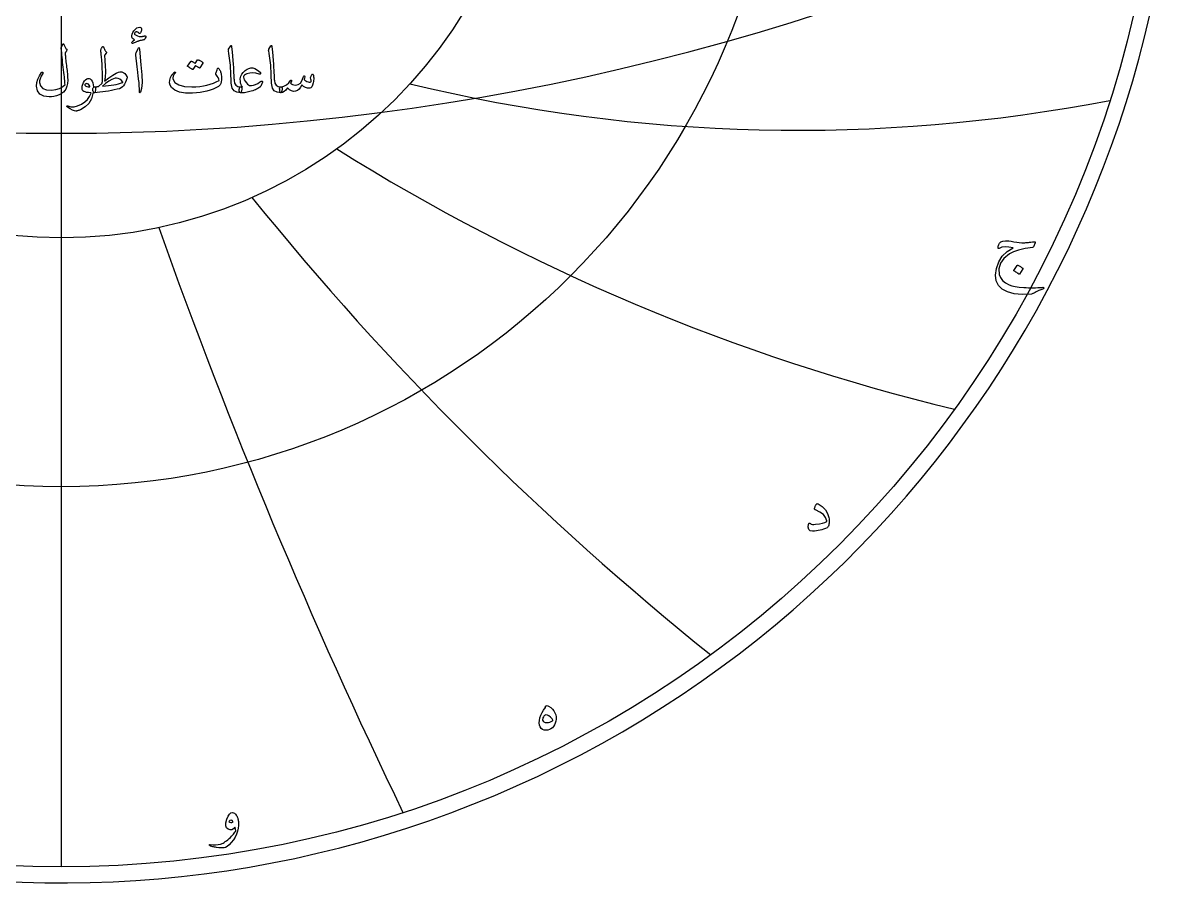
# Model space of a CAD drawing. Header units: millimetres. Extents: x -74 to 74, y -74 to 75.
# Drawn here: x -2.5 to 73.5, y -73.5 to -16.9 of the extents above; entities that cross this region are included whole.
import ezdxf

# ---------------------------------------------------------------- set-up
doc = ezdxf.new("R2010")
doc.units = ezdxf.units.MM
for name, color, linetype in [('CUT_OUTER', 1, 'Continuous'), ('ENGRAVE', 7, 'Continuous'), ('ENGRAVE_FINE', 8, 'Continuous'), ('TEXT', 5, 'Continuous')]:
    doc.layers.add(name, color=color, linetype=linetype)

msp = doc.modelspace()

# ---------------------------------------------------------------- linework, layer by layer
at = {"layer": 'CUT_OUTER'}
msp.add_arc((-0.0002, -0.0002), 73.5074, 145.195103, 87.803182, dxfattribs=at)
at = {"layer": 'ENGRAVE'}
for points in [[(0, -72.45), (0, 72.45)], [(0, -72.45), (0, -31.0439)]]:
    msp.add_lwpolyline(points, dxfattribs=at)
for radius in [72.45, 47.425, 31.0439]:
    msp.add_circle((0, 0), radius, dxfattribs=at)
for centre, radius, start, end in [((48.4839, 83.9766), 107.944, 256.3176, 280.973176), ((91.1133, 91.1133), 137.3041, 237.894618, 256.386299), ((166.9823, 96.4073), 198.5613, 218.942336, 231.270124), ((371.9504, 99.6638), 387.9808, 199.58272, 205.746614)]:
    msp.add_arc(centre, radius, start, end, dxfattribs=at)
at = {"layer": 'ENGRAVE_FINE'}
msp.add_arc((0, 137.6327), 161.797, 243.541053, 296.458947, dxfattribs=at)
at = {"layer": 'TEXT'}
for points in [[(5.4158, -18.0173), (5.36, -18.0278), (5.3082, -18.0377), (5.2604, -18.0471), (5.2166, -18.0559), (5.1771, -18.0645), (5.1421, -18.073), (5.1118, -18.0816), (5.0859, -18.0902), (5.0597, -18.1), (5.0281, -18.1121), (4.9911, -18.1267), (4.9488, -18.1437), (4.9011, -18.1634), (4.8481, -18.1861), (4.7897, -18.2116), (4.726, -18.2402), (4.7, -18.2487), (4.6778, -18.2487), (4.6593, -18.2402), (4.6446, -18.223), (4.6358, -18.181), (4.6607, -18.132), (4.7193, -18.076), (4.8117, -18.0131), (4.741, -17.9729), (4.6874, -17.9295), (4.651, -17.8829), (4.6317, -17.8331), (4.628, -17.7391), (4.651, -17.6371), (4.7008, -17.527), (4.7774, -17.4089), (4.8687, -17.3031), (4.9627, -17.23), (5.0594, -17.1896), (5.1588, -17.1818), (5.2142, -17.1958), (5.2519, -17.2247), (5.272, -17.2686), (5.2744, -17.3275), (5.2648, -17.3913), (5.2487, -17.4496), (5.2262, -17.5027), (5.1973, -17.5503), (5.1684, -17.5838), (5.1416, -17.5985), (5.117, -17.5945), (5.0945, -17.5717), (5.0688, -17.5377), (5.0388, -17.5128), (5.0045, -17.497), (4.9659, -17.4903), (4.9255, -17.4903), (4.8899, -17.4989), (4.8591, -17.516), (4.8331, -17.5417), (4.8141, -17.5728), (4.8085, -17.6017), (4.8162, -17.6285), (4.8374, -17.6532), (4.9167, -17.7118), (5.0131, -17.7549), (5.1266, -17.7825), (5.2573, -17.7945), (5.2687, -17.7941), (5.2814, -17.7929), (5.2955, -17.7909), (5.3109, -17.7881), (5.3276, -17.7848), (5.3457, -17.7812), (5.3651, -17.7773), (5.3858, -17.7731), (5.4083, -17.769), (5.4287, -17.7651), (5.4469, -17.7615), (5.463, -17.7581), (5.4772, -17.7553), (5.4897, -17.7533), (5.5007, -17.7521), (5.5101, -17.7517), (5.5278, -17.7536), (5.5422, -17.7592), (5.5535, -17.7686), (5.5615, -17.7817), (5.5666, -17.7943), (5.569, -17.8063), (5.5687, -17.8178), (5.5658, -17.8288), (5.5243, -17.9065), (5.4855, -17.9638), (5.4493, -18.0007), (5.4158, -18.0173)], [(0.0857, -18.3087), (0.0932, -18.2956), (0.1028, -18.2862), (0.1146, -18.2806), (0.1285, -18.2787), (0.1425, -18.2811), (0.1542, -18.2884), (0.1639, -18.3004), (0.1714, -18.3173), (0.2113, -18.4156), (0.2539, -18.5004), (0.2991, -18.5719), (0.3471, -18.6301), (0.3613, -18.6509), (0.3653, -18.675), (0.3591, -18.7024), (0.3428, -18.7329), (0.3323, -18.7476), (0.3224, -18.7618), (0.313, -18.7755), (0.3042, -18.7886), (0.2959, -18.8009), (0.2881, -18.8122), (0.2809, -18.8223), (0.2742, -18.8314), (0.263, -18.848), (0.2549, -18.8679), (0.2501, -18.8909), (0.2485, -18.9171), (0.2536, -18.9912), (0.2603, -19.0719), (0.2686, -19.1593), (0.2785, -19.2535), (0.2898, -19.3543), (0.3021, -19.4618), (0.3155, -19.576), (0.3299, -19.6969), (0.3461, -19.8176), (0.3604, -19.931), (0.3729, -20.0372), (0.3835, -20.1361), (0.3924, -20.2281), (0.4001, -20.3134), (0.4064, -20.392), (0.4113, -20.4639), (0.417, -20.6768), (0.3995, -20.8784), (0.3591, -21.0688), (0.2956, -21.248), (0.2338, -21.3532), (0.1382, -21.4504), (0.0088, -21.5396), (-0.1542, -21.6208), (-0.331, -21.688), (-0.497, -21.7354), (-0.6523, -21.763), (-0.7969, -21.7707), (-1.159, -21.7209), (-1.4182, -21.5843), (-1.5746, -21.361), (-1.6282, -21.0509), (-1.6094, -20.8198), (-1.5489, -20.5935), (-1.4466, -20.372), (-1.3025, -20.1554), (-1.2916, -20.1428), (-1.28, -20.1351), (-1.268, -20.1321), (-1.2554, -20.134), (-1.242, -20.1391), (-1.2318, -20.1458), (-1.2249, -20.1541), (-1.2211, -20.164), (-1.2185, -20.1787), (-1.219, -20.1929), (-1.2227, -20.2066), (-1.2297, -20.2197), (-1.328, -20.4111), (-1.3957, -20.5742), (-1.433, -20.7089), (-1.4397, -20.8152), (-1.3682, -21.0442), (-1.2136, -21.2041), (-0.9761, -21.2949), (-0.6556, -21.3166), (-0.3666, -21.2852), (-0.121, -21.2126), (0.0811, -21.0988), (0.2399, -20.9438), (0.2366, -20.8689), (0.2308, -20.7815), (0.2227, -20.6815), (0.2121, -20.5689), (0.1988, -20.4434), (0.1826, -20.3048), (0.1635, -20.1531), (0.1414, -19.9883), (0.1205, -19.8183), (0.1007, -19.6509), (0.0819, -19.4862), (0.0643, -19.3242), (0.0479, -19.1648), (0.0332, -19.0082), (0.0201, -18.8542), (0.0086, -18.7029), (-0.0086, -18.5572), (-0.0078, -18.5406), (-0.0054, -18.5251), (-0.0013, -18.5106), (0.0043, -18.4972)], [(2.6993, -18.463), (2.7095, -18.452), (2.7186, -18.4447), (2.7267, -18.4413), (2.7336, -18.4415), (2.7419, -18.4453), (2.7497, -18.4522), (2.7569, -18.4624), (2.7636, -18.4758), (2.7908, -18.5337), (2.8166, -18.5872), (2.8411, -18.6365), (2.8643, -18.6815), (2.8864, -18.7216), (2.9077, -18.7565), (2.9282, -18.7859), (2.9479, -18.81), (2.9623, -18.8298), (2.9671, -18.8507), (2.9623, -18.8727), (2.9479, -18.8957), (2.8622, -19.0028), (2.8512, -19.0213), (2.844, -19.0425), (2.8405, -19.0663), (2.8407, -19.0928), (2.8547, -19.295), (2.8664, -19.4731), (2.8761, -19.627), (2.8836, -19.7569), (2.8892, -19.863), (2.8932, -19.9455), (2.8956, -20.0044), (2.8964, -20.0397), (2.8955, -20.1442), (2.8927, -20.2432), (2.888, -20.337), (2.8814, -20.4253), (2.8733, -20.5084), (2.8638, -20.586), (2.8529, -20.6583), (2.8407, -20.7253), (3.1318, -20.5025), (3.3838, -20.3311), (3.5967, -20.2111), (3.7705, -20.1425), (3.8479, -20.1243), (3.9173, -20.1168), (3.9786, -20.1201), (4.0319, -20.134), (4.1071, -20.1731), (4.1786, -20.2347), (4.2464, -20.3188), (4.3104, -20.4253), (4.3203, -20.4508), (4.3243, -20.48), (4.3224, -20.5129), (4.3147, -20.5496), (4.2721, -20.6813), (4.2215, -20.8067), (4.1628, -20.9256), (4.0962, -21.038), (4.0313, -21.1104), (3.9398, -21.173), (3.8214, -21.226), (3.6763, -21.2694), (3.482, -21.3124), (3.289, -21.3514), (3.0974, -21.3863), (2.9072, -21.4172), (2.7185, -21.4439), (2.5317, -21.466), (2.3468, -21.4835), (2.1638, -21.4965), (2.1431, -21.4906), (2.1241, -21.4729), (2.1067, -21.4435), (2.0909, -21.4022), (2.077, -21.3516), (2.0695, -21.3026), (2.0684, -21.2552), (2.0738, -21.2094), (2.0858, -21.1695), (2.1048, -21.1398), (2.1308, -21.1203), (2.1638, -21.1109), (2.2075, -21.1085), (2.2489, -21.1055), (2.2879, -21.102), (2.3244, -21.098), (2.3586, -21.094), (2.3903, -21.0905), (2.4196, -21.0876), (2.4466, -21.0852), (2.6865, -20.8538), (2.6886, -20.8438), (2.6908, -20.8308), (2.6929, -20.8148), (2.6951, -20.796), (2.6972, -20.7741), (2.6993, -20.7494), (2.7015, -20.7216), (2.7036, -20.691), (2.7055, -20.6576), (2.7068, -20.6219), (2.7076, -20.5837), (2.7079, -20.5432), (2.7079, -20.5005), (2.7079, -20.4559), (2.7079, -20.4094), (2.7079, -20.3611), (2.7074, -20.3064), (2.7058, -20.2411), (2.7031, -20.165), (2.6993, -20.0783), (2.6945, -19.9813), (2.6886, -19.8748), (2.6817, -19.7585), (2.6736, -19.6327), (2.6552, -19.3534), (2.6383, -19.1324), (2.623, -18.9699), (2.6094, -18.8657), (2.5984, -18.7988), (2.5912, -18.7479), (2.5877, -18.7131), (2.5879, -18.6943), (2.6009, -18.659), (2.6142, -18.6258), (2.6277, -18.5947), (2.6415, -18.5658), (2.6556, -18.5385), (2.6699, -18.5122), (2.6845, -18.4871), (2.6993, -18.463)], [(5.0259, -18.6258), (5.0669, -18.5465), (5.0998, -18.5187), (5.1247, -18.5422), (5.1416, -18.6172), (5.2402, -19.6669), (5.2988, -20.3113), (5.3119, -20.826), (5.2795, -21.211), (5.2016, -21.4665), (5.1874, -21.4874), (5.1748, -21.4986), (5.1638, -21.5003), (5.1545, -21.4922), (5.147, -21.4796), (5.1416, -21.4633), (5.1384, -21.4432), (5.1373, -21.4194), (5.1373, -21.2338), (5.1288, -21.037), (5.1116, -20.8289), (5.0859, -20.6096), (5.0803, -20.5523), (5.0634, -20.3975), (5.0353, -20.1452), (4.9959, -19.7955), (4.9017, -19.02), (4.8995, -18.9787), (4.9017, -18.9407), (4.9081, -18.9059), (4.9188, -18.8743)], [(11.1444, -18.4115), (11.1527, -18.3987), (11.1605, -18.3901), (11.1677, -18.3858), (11.1744, -18.3858), (11.1846, -18.3915), (11.1937, -18.4083), (11.2018, -18.4364), (11.2087, -18.4758), (11.2441, -18.7958), (11.273, -19.0917), (11.2955, -19.3635), (11.3115, -19.6112), (11.3219, -19.8231), (11.3314, -20.0129), (11.3401, -20.1808), (11.348, -20.3268), (11.3548, -20.4508), (11.3603, -20.5528), (11.3644, -20.6329), (11.3672, -20.691), (11.4053, -20.8651), (11.4894, -20.9931), (11.6195, -21.075), (11.7957, -21.1109), (11.8447, -21.1237), (11.8761, -21.1537), (11.8897, -21.2009), (11.8857, -21.2651), (11.8656, -21.3664), (11.8439, -21.4387), (11.8206, -21.482), (11.7957, -21.4965), (11.5477, -21.4638), (11.3651, -21.3658), (11.2478, -21.2025), (11.1959, -20.9738), (11.1877, -20.8644), (11.1803, -20.7547), (11.1738, -20.6448), (11.168, -20.5346), (11.1628, -20.4241), (11.1578, -20.3134), (11.1531, -20.2024), (11.1487, -20.0911), (11.1407, -19.8789), (11.1294, -19.6878), (11.115, -19.5179), (11.0973, -19.3692), (11.0764, -19.2263), (11.0523, -19.0741), (11.025, -18.9124), (10.9945, -18.7415), (10.9905, -18.7107), (10.9913, -18.6825), (10.9969, -18.6571), (11.0073, -18.6343)], [(13.7967, -18.4115), (13.805, -18.3987), (13.8127, -18.3901), (13.82, -18.3858), (13.8267, -18.3858), (13.8368, -18.3915), (13.8459, -18.4083), (13.854, -18.4364), (13.8609, -18.4758), (13.8963, -18.7958), (13.9252, -19.0917), (13.9477, -19.3635), (13.9638, -19.6112), (13.9741, -19.8231), (13.9836, -20.0129), (13.9923, -20.1808), (14.0002, -20.3268), (14.007, -20.4508), (14.0125, -20.5528), (14.0167, -20.6329), (14.0195, -20.691), (14.0575, -20.8651), (14.1416, -20.9931), (14.2717, -21.075), (14.4479, -21.1109), (14.4969, -21.1237), (14.5283, -21.1537), (14.5419, -21.2009), (14.5379, -21.2651), (14.5178, -21.3664), (14.4961, -21.4387), (14.4728, -21.482), (14.4479, -21.4965), (14.2, -21.4638), (14.0173, -21.3658), (13.9, -21.2025), (13.8481, -20.9738), (13.8399, -20.8644), (13.8325, -20.7547), (13.826, -20.6448), (13.8202, -20.5346), (13.815, -20.4241), (13.8101, -20.3134), (13.8054, -20.2024), (13.8009, -20.0911), (13.7929, -19.8789), (13.7817, -19.6878), (13.7672, -19.5179), (13.7495, -19.3692), (13.7286, -19.2263), (13.7045, -19.0741), (13.6772, -18.9124), (13.6467, -18.7415), (13.6427, -18.7107), (13.6435, -18.6825), (13.6491, -18.6571), (13.6596, -18.6343)], [(8.9678, -19.3327), (8.9732, -19.3274), (8.9807, -19.3242), (8.9903, -19.3231), (9.0021, -19.3242), (9.0443, -19.34), (9.0851, -19.3574), (9.1246, -19.3764), (9.1628, -19.397), (9.1999, -19.4195), (9.2362, -19.4441), (9.2716, -19.4709), (9.3063, -19.4998), (9.313, -19.5087), (9.316, -19.5181), (9.3152, -19.528), (9.3106, -19.5384), (9.1049, -19.864), (9.0993, -19.8683), (9.091, -19.8683), (9.08, -19.864), (9.0664, -19.8555), (9.057, -19.8476), (9.0417, -19.8367), (9.0206, -19.8229), (8.9935, -19.8062), (8.9603, -19.7863), (8.9207, -19.7628), (8.8746, -19.7359), (8.8222, -19.7055), (8.6593, -19.9583), (8.6518, -19.9661), (8.6422, -19.9679), (8.6304, -19.9639), (8.6165, -19.954), (8.6044, -19.9455), (8.5854, -19.9326), (8.5594, -19.9155), (8.5265, -19.894), (8.4861, -19.8683), (8.4376, -19.8383), (8.3811, -19.8041), (8.3166, -19.7655), (8.3099, -19.7591), (8.3069, -19.7526), (8.3077, -19.7462), (8.3123, -19.7398), (8.5222, -19.427), (8.5276, -19.4217), (8.5351, -19.4184), (8.5447, -19.4174), (8.5565, -19.4184), (8.5924, -19.4301), (8.6272, -19.4436), (8.6609, -19.459), (8.6936, -19.4763), (8.7252, -19.4952), (8.7557, -19.5154), (8.7852, -19.5369), (8.8136, -19.5598)], [(10.3646, -19.9026), (10.3934, -19.9388), (10.4198, -19.9787), (10.4438, -20.0223), (10.4653, -20.0697), (10.4845, -20.1206), (10.5012, -20.1747), (10.5155, -20.232), (10.5275, -20.2925), (10.543, -20.4141), (10.5467, -20.5346), (10.5387, -20.654), (10.5189, -20.7724), (10.4889, -20.8779), (10.4503, -20.9631), (10.4032, -21.0279), (10.3475, -21.0723), (10.1708, -21.1658), (9.9833, -21.2491), (9.7851, -21.3222), (9.5763, -21.3851), (9.3567, -21.4373), (9.1264, -21.4783), (8.8853, -21.508), (8.6336, -21.5265), (8.1618, -21.5217), (7.7745, -21.4558), (7.4719, -21.3289), (7.254, -21.1409), (7.1645, -20.9939), (7.1233, -20.8356), (7.1302, -20.6661), (7.1854, -20.4853), (7.204, -20.4464), (7.2256, -20.4066), (7.2501, -20.366), (7.2775, -20.3246), (7.3079, -20.2825), (7.3413, -20.2395), (7.3775, -20.1957), (7.4168, -20.1511), (7.4299, -20.1385), (7.4436, -20.1308), (7.4577, -20.1278), (7.4725, -20.1297), (7.4824, -20.1334), (7.4907, -20.1404), (7.4974, -20.1506), (7.5025, -20.164), (7.5049, -20.1766), (7.5035, -20.1886), (7.4985, -20.2001), (7.4896, -20.2111), (7.4529, -20.2548), (7.42, -20.3), (7.3908, -20.3469), (7.3654, -20.3953), (7.348, -20.4417), (7.3386, -20.4864), (7.3372, -20.5295), (7.3439, -20.571), (7.4778, -20.8134), (7.7296, -20.9834), (8.0991, -21.0812), (8.5865, -21.1066), (8.8544, -21.0963), (9.1098, -21.0739), (9.3525, -21.0395), (9.5827, -20.9931), (9.8005, -20.9345), (10.0063, -20.864), (10.2001, -20.7814), (10.3818, -20.6867), (10.3641, -20.5983), (10.3239, -20.5003), (10.2613, -20.3927), (10.1761, -20.2754), (10.1734, -20.2641), (10.174, -20.2432), (10.1777, -20.2127), (10.1847, -20.1725), (10.1866, -20.1685), (10.1879, -20.165), (10.1887, -20.1621), (10.189, -20.1597), (10.2029, -20.1051), (10.2232, -20.044), (10.25, -19.9765), (10.2832, -19.9026), (10.298, -19.8801), (10.3164, -19.8726), (10.3387, -19.8801), (10.3646, -19.9026)], [(13.2397, -20.7981), (13.124, -21.0552), (13.1092, -21.0806), (13.095, -21.1012), (13.0814, -21.117), (13.0683, -21.128), (13.0016, -21.1737), (12.9301, -21.2164), (12.8538, -21.2562), (12.7726, -21.293), (12.6869, -21.3274), (12.597, -21.3599), (12.5027, -21.3906), (12.4041, -21.4194), (12.2199, -21.4644), (12.0571, -21.4922), (11.9157, -21.5029), (11.7957, -21.4965), (11.7499, -21.4756), (11.7197, -21.4344), (11.7049, -21.3728), (11.7057, -21.2908), (11.7167, -21.2169), (11.7325, -21.1623), (11.7531, -21.127), (11.7786, -21.1109), (11.7829, -21.1109), (11.7871, -21.1109), (11.7914, -21.1109), (11.7957, -21.1109), (11.8276, -21.1141), (11.8589, -21.1152), (11.8897, -21.1141), (11.92, -21.1109), (11.868, -21.034), (11.8279, -20.9491), (11.7995, -20.8562), (11.7829, -20.7553), (11.7805, -20.5745), (11.8118, -20.4136), (11.8769, -20.2724), (11.9757, -20.1511), (12.1029, -20.0378), (12.2274, -19.9508), (12.3492, -19.89), (12.4684, -19.8555), (12.597, -19.8557), (12.7426, -19.9037), (12.9054, -19.9993), (13.0854, -20.1425), (13.1058, -20.1648), (13.1154, -20.1886), (13.1143, -20.214), (13.1025, -20.2411), (13.0857, -20.262), (13.0651, -20.2732), (13.0407, -20.2748), (13.0126, -20.2668), (12.8109, -20.2084), (12.6087, -20.1875), (12.406, -20.2041), (12.2028, -20.2582), (12.1222, -20.2922), (12.0603, -20.33), (12.0172, -20.3715), (11.9928, -20.4168), (11.9869, -20.4741), (12.0035, -20.5475), (12.0426, -20.6369), (12.1042, -20.7424), (12.1792, -20.849), (12.2499, -20.9288), (12.3163, -20.9818), (12.3784, -21.0081), (12.5137, -21.0214), (12.6494, -21.0059), (12.7857, -20.9615), (12.9226, -20.8881), (13.0468, -20.8024), (13.1111, -20.7617), (13.1625, -20.7381), (13.2011, -20.7317), (13.2268, -20.7424), (13.2372, -20.7555), (13.2429, -20.7692), (13.2437, -20.7834), (13.2397, -20.7981)], [(16.526, -20.2754), (16.5354, -20.2689), (16.5464, -20.2711), (16.5589, -20.2818), (16.5731, -20.3011), (16.5884, -20.3338), (16.5999, -20.3803), (16.6077, -20.4409), (16.6117, -20.5153), (16.613, -20.5999), (16.6085, -20.6824), (16.598, -20.7628), (16.5817, -20.841), (16.534, -20.9931), (16.481, -21.1023), (16.4226, -21.1687), (16.3589, -21.1923), (16.2081, -21.1835), (16.0686, -21.1441), (15.9403, -21.0742), (15.8233, -20.9738), (15.743, -21.132), (15.6476, -21.2555), (15.5373, -21.3441), (15.412, -21.398), (15.2805, -21.4097), (15.1474, -21.3765), (15.0127, -21.2983), (14.8764, -21.1752), (14.7661, -21.3157), (14.6579, -21.4162), (14.5518, -21.4764), (14.4479, -21.4965), (14.427, -21.4847), (14.4072, -21.4494), (14.3885, -21.3905), (14.3708, -21.308), (14.3644, -21.2266), (14.3751, -21.1666), (14.4029, -21.128), (14.4479, -21.1109), (14.6456, -21.0662), (14.8186, -20.9791), (14.9669, -20.8498), (15.0906, -20.6781), (15.0973, -20.6688), (15.1046, -20.6621), (15.1123, -20.658), (15.1206, -20.6567), (15.1308, -20.6578), (15.1399, -20.661), (15.1479, -20.6664), (15.1549, -20.6738), (15.1589, -20.6969), (15.1495, -20.736), (15.1268, -20.7911), (15.0906, -20.8624), (15.138, -20.9173), (15.2117, -20.9577), (15.3116, -20.9837), (15.4377, -20.9952), (15.5949, -20.9623), (15.7323, -20.8549), (15.8498, -20.673), (15.9476, -20.4168), (15.9524, -20.4036), (15.9583, -20.3943), (15.9652, -20.3887), (15.9733, -20.3868), (15.9853, -20.3878), (15.9958, -20.3911), (16.0046, -20.3964), (16.0118, -20.4039), (16.0172, -20.4146), (16.0204, -20.4253), (16.0215, -20.436), (16.0204, -20.4468), (15.9776, -20.6267), (16.0276, -20.6712), (16.0879, -20.7103), (16.1583, -20.744), (16.2389, -20.7724), (16.3174, -20.7909), (16.3771, -20.7949), (16.4181, -20.7844), (16.4403, -20.7595), (16.4475, -20.7215), (16.4435, -20.6674), (16.4283, -20.5973), (16.4017, -20.511), (16.4063, -20.4867), (16.4285, -20.4393), (16.4684, -20.3688), (16.526, -20.2754)], [(2.0781, -21.5436), (1.9776, -21.8963), (1.8092, -22.1917), (1.5727, -22.4298), (1.2683, -22.6105), (1.2257, -22.6289), (1.1836, -22.6453), (1.1421, -22.6599), (1.1012, -22.6727), (1.061, -22.6832), (1.0219, -22.6914), (0.9839, -22.6972), (0.9469, -22.7005), (0.8548, -22.6874), (0.7327, -22.6394), (0.5806, -22.5567), (0.3985, -22.4391), (0.3789, -22.4223), (0.3674, -22.4059), (0.3639, -22.3901), (0.3685, -22.3749), (0.3787, -22.3631), (0.392, -22.3577), (0.4087, -22.3588), (0.4285, -22.3663), (0.6178, -22.4276), (0.8302, -22.4274), (1.0655, -22.3655), (1.324, -22.242), (1.535, -22.0988), (1.7096, -21.9303), (1.8478, -21.7367), (1.9495, -21.5179), (1.9487, -21.5102), (1.9463, -21.504), (1.9423, -21.4995), (1.9367, -21.4965), (1.7891, -21.4879), (1.6635, -21.4708), (1.5599, -21.4451), (1.4782, -21.4108), (1.415, -21.3578), (1.3754, -21.2844), (1.3593, -21.1907), (1.3668, -21.0766), (1.3692, -21.0615), (1.3722, -21.0461), (1.3756, -21.0304), (1.3797, -21.0145), (1.3842, -20.998), (1.3893, -20.9807), (1.3949, -20.9627), (1.4011, -20.9438), (1.4514, -20.8214), (1.5125, -20.7199), (1.5843, -20.6393), (1.6667, -20.5796), (1.7511, -20.5469), (1.8285, -20.5475), (1.8989, -20.5812), (1.9624, -20.6481), (2.0178, -20.7413), (2.0599, -20.8495), (2.0885, -20.9727), (2.1038, -21.1109), (2.1122, -21.1108), (2.1204, -21.1104), (2.1283, -21.1097), (2.1359, -21.1087), (2.1435, -21.1078), (2.1514, -21.1071), (2.1596, -21.1067), (2.168, -21.1066), (2.197, -21.1128), (2.2195, -21.1312), (2.2355, -21.162), (2.2452, -21.2051), (2.2492, -21.2525), (2.2484, -21.3005), (2.2428, -21.349), (2.2323, -21.398), (2.2187, -21.4411), (2.2034, -21.4719), (2.1865, -21.4903), (2.168, -21.4965), (2.0866, -21.4965), (2.0861, -21.5043), (2.0845, -21.5147), (2.0818, -21.5278), (2.0781, -21.5436)], [(1.8724, -21.0638), (1.8274, -20.9853), (1.7781, -20.9299), (1.7246, -20.8975), (1.6667, -20.8881), (1.6322, -20.8972), (1.6014, -20.9116), (1.5744, -20.9315), (1.5511, -20.9566), (1.5436, -20.97), (1.5425, -20.9845), (1.5478, -21), (1.5596, -21.0166), (1.6038, -21.0555), (1.6678, -21.082), (1.7516, -21.0962), (1.8553, -21.098), (1.866, -21.0959), (1.8724, -21.0895), (1.8745, -21.0788), (1.8724, -21.0638)], [(3.6206, -20.5282), (3.5989, -20.529), (3.5766, -20.5314), (3.5539, -20.5354), (3.5306, -20.541), (3.3201, -20.6238), (3.1128, -20.7392), (2.9088, -20.8873), (2.7079, -21.068), (2.9085, -21.0493), (3.0989, -21.0273), (3.2791, -21.0022), (3.4492, -20.9738), (3.609, -20.9419), (3.7587, -20.9063), (3.8983, -20.8669), (4.0276, -20.8238), (4.0396, -20.8187), (4.0458, -20.812), (4.0461, -20.8037), (4.0405, -20.7938), (3.9483, -20.6808), (3.8476, -20.5989), (3.7384, -20.548), (3.6206, -20.5282)], [(64.1089, -31.3833), (63.9992, -31.6301), (63.9892, -31.6464), (63.9775, -31.6587), (63.964, -31.667), (63.9489, -31.6713), (63.4419, -31.7513), (63.0177, -31.8495), (62.6764, -31.9661), (62.4178, -32.1009), (62.0554, -32.3965), (61.8226, -32.7213), (61.7194, -33.0752), (61.746, -33.4583), (61.8266, -33.6656), (61.9631, -33.849), (62.1556, -34.0084), (62.4041, -34.1438), (62.5787, -34.2044), (62.796, -34.2535), (63.0563, -34.2912), (63.3593, -34.3175), (63.5204, -34.3252), (63.6793, -34.3301), (63.8358, -34.3321), (63.99, -34.3312), (64.1414, -34.3278), (64.2894, -34.3221), (64.4339, -34.3141), (64.575, -34.3038), (64.6082, -34.3015), (64.6345, -34.3038), (64.6539, -34.3106), (64.6664, -34.3221), (64.6733, -34.3361), (64.6756, -34.3506), (64.6733, -34.3658), (64.6664, -34.3815), (64.6614, -34.3899), (64.6556, -34.3969), (64.6489, -34.4025), (64.6413, -34.4066), (64.6332, -34.4102), (64.6247, -34.414), (64.616, -34.4182), (64.607, -34.4226), (64.4754, -34.4646), (64.3591, -34.5083), (64.2583, -34.5537), (64.1729, -34.6008), (64.1182, -34.6348), (64.0683, -34.6637), (64.0233, -34.6874), (63.9832, -34.706), (63.9485, -34.7202), (63.9198, -34.7311), (63.8971, -34.7385), (63.8804, -34.7425), (63.2554, -34.7657), (62.7241, -34.7208), (62.2865, -34.608), (61.9425, -34.4272), (61.694, -34.1792), (61.5472, -33.8696), (61.5021, -33.4983), (61.5586, -33.0652), (61.7083, -32.629), (61.9425, -32.2574), (62.2613, -31.9503), (62.6646, -31.7078), (62.379, -31.6533), (62.1299, -31.6404), (61.9174, -31.6693), (61.7414, -31.7398), (61.726, -31.7455), (61.7117, -31.749), (61.6986, -31.7501), (61.6866, -31.749), (61.6766, -31.7453), (61.6695, -31.7387), (61.6652, -31.7293), (61.6637, -31.717), (61.67, -31.6601), (61.6797, -31.6039), (61.6929, -31.5482), (61.7094, -31.493), (61.7677, -31.3859), (61.8603, -31.3068), (61.9871, -31.2557), (62.1482, -31.2325), (62.2502, -31.2334), (62.3779, -31.2451), (62.5313, -31.2677), (62.7104, -31.3011), (62.8952, -31.3345), (63.0657, -31.3571), (63.2219, -31.3688), (63.3639, -31.3696), (63.4322, -31.3666), (63.5044, -31.3622), (63.5807, -31.3563), (63.661, -31.3491), (63.7452, -31.3401), (63.8335, -31.3291), (63.9258, -31.3161), (64.022, -31.3011), (64.0772, -31.2994), (64.11, -31.3125), (64.1206, -31.3405), (64.1089, -31.3833)], [(62.9297, -32.8641), (62.9354, -32.8584), (62.9434, -32.855), (62.9537, -32.8538), (62.9663, -32.855), (63.0551, -32.891), (63.1388, -32.935), (63.2174, -32.987), (63.2908, -33.0469), (63.2979, -33.0561), (63.3011, -33.0652), (63.3002, -33.0744), (63.2954, -33.0835), (63.0805, -33.4308), (63.0725, -33.4391), (63.0623, -33.4411), (63.0497, -33.4368), (63.0348, -33.4263), (63.022, -33.4171), (63.0017, -33.4034), (62.974, -33.3851), (62.9389, -33.3623), (62.8957, -33.3349), (62.844, -33.3029), (62.7838, -33.2663), (62.7149, -33.2252), (62.7058, -33.2183), (62.7012, -33.2115), (62.7012, -33.2046), (62.7058, -33.1978)], [(49.5797, -48.8545), (49.5979, -48.8), (49.6157, -48.7511), (49.6333, -48.7075), (49.6506, -48.6694), (49.6673, -48.6364), (49.6831, -48.6082), (49.6981, -48.585), (49.7123, -48.5665), (49.7343, -48.5488), (49.7591, -48.5414), (49.7868, -48.5443), (49.8174, -48.5574), (50.0879, -48.7388), (50.2961, -48.9493), (50.4421, -49.189), (50.5258, -49.4577), (50.5375, -49.5346), (50.5452, -49.6097), (50.5489, -49.6831), (50.5487, -49.7548), (50.5441, -49.8242), (50.5349, -49.8908), (50.5212, -49.9545), (50.5029, -50.0153), (50.4867, -50.0479), (50.4652, -50.077), (50.4387, -50.1027), (50.407, -50.125), (50.2979, -50.1784), (50.1853, -50.2244), (50.0693, -50.263), (49.9499, -50.2941), (49.8277, -50.3184), (49.7031, -50.3364), (49.5763, -50.3481), (49.4472, -50.3535), (49.2941, -50.3278), (49.2004, -50.2416), (49.1661, -50.0947), (49.1913, -49.8874), (49.1998, -49.8648), (49.2118, -49.8474), (49.2273, -49.8351), (49.2461, -49.8279), (49.2624, -49.8299), (49.2792, -49.8359), (49.2967, -49.8459), (49.3147, -49.8599), (49.3704, -49.8899), (49.4461, -49.9068), (49.5418, -49.9105), (49.6574, -49.9011), (49.9085, -49.8645), (50.1133, -49.8234), (50.2719, -49.7777), (50.3841, -49.7274), (50.3898, -49.7205), (50.3933, -49.7091), (50.3944, -49.6931), (50.3933, -49.6725), (50.3159, -49.4566), (50.1659, -49.2658), (49.9434, -49.1001), (49.6483, -48.9596), (49.6097, -48.9393), (49.5855, -48.915), (49.5755, -48.8867), (49.5797, -48.8545)], [(31.8928, -61.8592), (31.9319, -61.8412), (31.9762, -61.8375), (32.0256, -61.848), (32.0802, -61.8729), (32.2159, -61.9637), (32.3304, -62.0671), (32.4238, -62.1831), (32.4961, -62.3116), (32.5461, -62.4456), (32.5726, -62.5824), (32.5758, -62.7221), (32.5555, -62.8646), (32.5186, -62.9946), (32.4675, -63.1103), (32.4021, -63.2117), (32.3224, -63.2988), (32.2324, -63.3688), (32.1362, -63.4188), (32.0336, -63.4488), (31.9248, -63.4588), (31.7825, -63.4485), (31.6666, -63.4085), (31.5769, -63.3388), (31.5135, -63.2394), (31.4755, -63.1186), (31.462, -62.98), (31.4732, -62.8238), (31.5089, -62.6498), (31.5669, -62.4693), (31.6449, -62.2979), (31.7428, -62.1357), (31.8608, -61.9826), (31.8648, -61.9754), (31.8677, -61.9631), (31.8694, -61.9457), (31.8699, -61.9231), (31.8714, -61.8986), (31.8757, -61.8797), (31.8828, -61.8666), (31.8928, -61.8592)], [(32.327, -62.8418), (32.3461, -62.8178), (32.3487, -62.7869), (32.3347, -62.7492), (32.3041, -62.7047), (32.1982, -62.5893), (32.095, -62.5081), (31.9948, -62.4613), (31.8974, -62.4487), (31.8511, -62.457), (31.8082, -62.4819), (31.7688, -62.5233), (31.7328, -62.5813), (31.704, -62.6438), (31.686, -62.699), (31.6789, -62.7467), (31.6826, -62.7869), (31.7146, -62.8609), (31.7694, -62.9138), (31.8471, -62.9455), (31.9476, -62.956), (32.0588, -62.9489), (32.159, -62.9275), (32.2484, -62.8918), (32.327, -62.8418)], [(10.8929, -69.3122), (10.9763, -69.1186), (11.0666, -68.9809), (11.1637, -68.8992), (11.2677, -68.8735), (11.3328, -68.8849), (11.3957, -68.9192), (11.4562, -68.9763), (11.5145, -69.0563), (11.5425, -69.1026), (11.5671, -69.15), (11.5882, -69.1985), (11.6059, -69.2482), (11.621, -69.2994), (11.6345, -69.3522), (11.6462, -69.4068), (11.6562, -69.463), (11.6656, -69.5884), (11.6573, -69.7361), (11.6313, -69.9061), (11.5876, -70.0983), (11.5231, -70.2974), (11.4345, -70.4879), (11.322, -70.6699), (11.1854, -70.8433), (11.0423, -70.9944), (10.9146, -71.1049), (10.8024, -71.1749), (10.7055, -71.2043), (10.6067, -71.2095), (10.493, -71.2066), (10.3645, -71.1958), (10.2211, -71.1769), (10.1484, -71.1651), (10.0811, -71.1523), (10.0193, -71.1388), (9.9629, -71.1244), (9.9116, -71.1096), (9.8652, -71.0952), (9.8236, -71.0811), (9.7869, -71.0672), (9.7652, -71.0552), (9.7504, -71.0421), (9.7424, -71.0278), (9.7412, -71.0124), (9.7484, -70.997), (9.7606, -70.9872), (9.7781, -70.9832), (9.8006, -70.985), (9.9769, -71.0021), (10.1491, -71.0032), (10.3174, -70.9884), (10.4816, -70.9575), (10.5323, -70.9418), (10.5884, -70.9175), (10.65, -70.8847), (10.717, -70.8433), (10.7894, -70.7933), (10.8672, -70.7347), (10.9505, -70.6676), (11.0392, -70.5919), (11.126, -70.5136), (11.2037, -70.4388), (11.2723, -70.3674), (11.3317, -70.2994), (11.3817, -70.2346), (11.4219, -70.1726), (11.4525, -70.1135), (11.4734, -70.0572), (11.4614, -69.9721), (11.4482, -69.9086), (11.4339, -69.8669), (11.4185, -69.847), (11.3257, -69.9564), (11.2209, -70.0149), (11.104, -70.0226), (10.9752, -69.9795), (10.8689, -69.8864), (10.8198, -69.7441), (10.8278, -69.5527), (10.8929, -69.3122)], [(11.3088, -69.4813), (11.2414, -69.3996), (11.1717, -69.3694), (11.0997, -69.3905), (11.0255, -69.463), (11.086, -69.5122), (11.1534, -69.5316), (11.2277, -69.5213), (11.3088, -69.4813)]]:
    msp.add_lwpolyline(points, close=True, dxfattribs=at)

doc.saveas('drawing.dxf')
